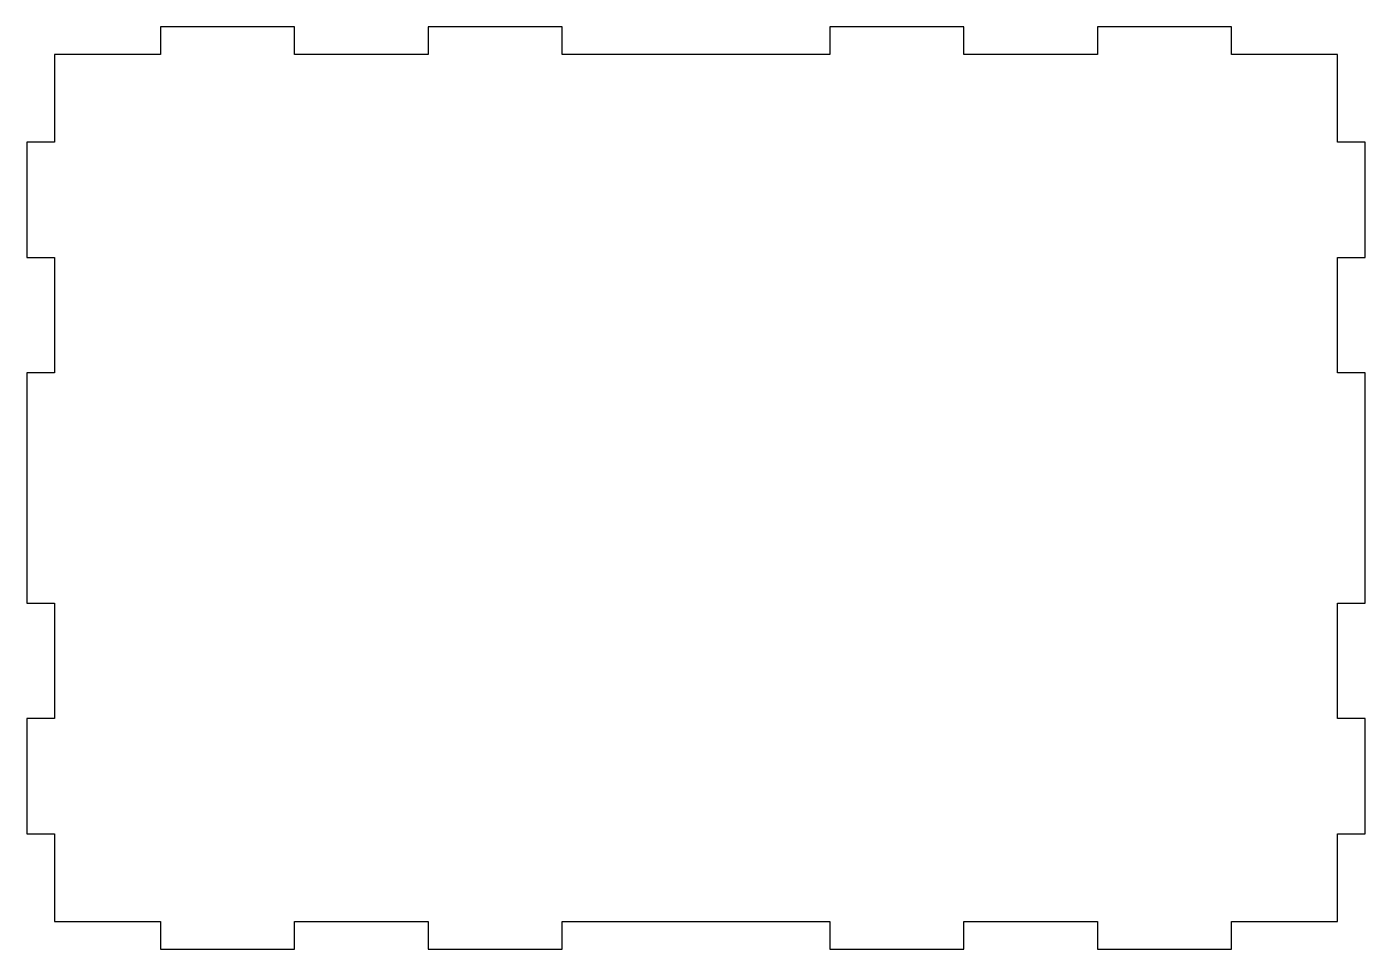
# Model space of a CAD drawing. Header units: millimetres. Extents: x -140 to 150, y -200 to 0.
import ezdxf

# ---------------------------------------------------------------- set-up
doc = ezdxf.new("R2010")
doc.units = ezdxf.units.MM
doc.layers.get('0').update_dxf_attribs({"linetype": 'CONTINUOUS'})

msp = doc.modelspace()

# ---------------------------------------------------------------- linework, layer by layer
msp.add_lwpolyline([(144, -25), (144, -6), (121, -6), (121, 0), (92, 0), (92, -6), (63, -6), (63, 0), (34, 0), (34, -6), (-24, -6), (-24, 0), (-53, 0), (-53, -6), (-82, -6), (-82, 0), (-111, 0), (-111, -6), (-134, -6), (-134, -25), (-140, -25), (-140, -50), (-134, -50), (-134, -75), (-140, -75), (-140, -125), (-134, -125), (-134, -150), (-140, -150), (-140, -175), (-134, -175), (-134, -194), (-111, -194), (-111, -200), (-82, -200), (-82, -194), (-53, -194), (-53, -200), (-24, -200), (-24, -194), (34, -194), (34, -200), (63, -200), (63, -194), (92, -194), (92, -200), (121, -200), (121, -194), (144, -194), (144, -175), (150, -175), (150, -150), (144, -150), (144, -125), (150, -125), (150, -75), (144, -75), (144, -50), (150, -50), (150, -25)], close=True)

doc.saveas('drawing.dxf')
